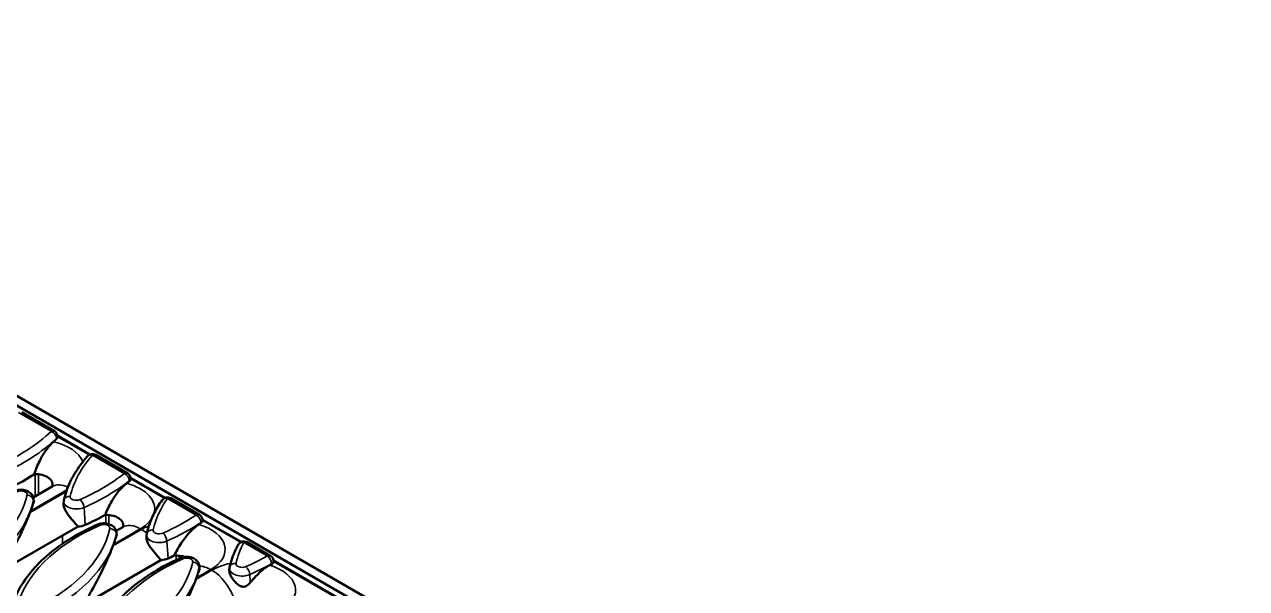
# Model space of a CAD drawing. Header units: millimetres. Extents: x 0 to 1485, y 0 to 1050.
# Drawn here: x 163.2 to 302.6, y 253.3 to 317.6 of the extents above; entities that cross this region are included whole.
import ezdxf

# ---------------------------------------------------------------- set-up
doc = ezdxf.new("R2010")
doc.units = ezdxf.units.MM
doc.header["$LTSCALE"] = 2.5
doc.layers.add('Sichtbar (ISO)', color=7, linetype='Continuous', lineweight=50)
doc.layers.add('Sichtbar schmal (ISO)', color=7, linetype='Continuous', lineweight=35)

msp = doc.modelspace()

# ---------------------------------------------------------------- linework, layer by layer
at = {"layer": 'Sichtbar (ISO)'}
for p, q in [((88.089, 316.993), (443.41, 111.848)), ((89.061, 317.555), (444.382, 112.41)), ((166.668, 271.211), (162.949, 273.358)), ((167.046, 270.592), (167.036, 270.663)), ((167.039, 270.643), (170.697, 268.531)), ((174.99, 266.406), (171.373, 268.494)), ((164.256, 263.641), (166.422, 264.891)), ((175.369, 265.787), (175.358, 265.861)), ((175.361, 265.838), (179.254, 263.59)), ((164.292, 263.463), (164.318, 263.224)), ((183.194, 261.67), (179.931, 263.553)), ((167.722, 263.207), (167.7, 263.003)), ((183.572, 261.052), (183.561, 261.129)), ((183.565, 261.102), (187.959, 258.565)), ((169.353, 260.318), (160.59, 255.259)), ((173.706, 259.818), (174.457, 260.252)), ((173.742, 259.64), (173.767, 259.402)), ((177.171, 259.384), (177.149, 259.18)), ((191.281, 257), (188.636, 258.528)), ((178.802, 256.495), (170.04, 251.437)), ((191.66, 256.383), (191.648, 256.463)), ((191.653, 256.432), (218.159, 241.129)), ((183.191, 255.817), (183.217, 255.579)), ((186.621, 255.561), (186.606, 255.42))]:
    msp.add_line(p, q, dxfattribs=at)
for centre, start, end in [((166.293, 270.561), 7.76792, 60), ((170.998, 267.845), 60, 138.32941), ((174.615, 265.756), 8.04037, 60), ((179.556, 262.904), 60, 144.68205), ((182.819, 261.02), 8.32656, 60), ((188.261, 257.878), 60, 151.93322), ((190.906, 256.351), 8.6307, 60)]:
    msp.add_arc(centre, 0.75, start, end, dxfattribs=at)
for centre, major_axis, start_param, end_param in [((145.164, 277.934), (-25.441, 0), 2.5691321, 2.5981602), ((145.164, 276.097), (-25.638, 0), 2.2226837, 2.4178255), ((164.464, 265.141), (2, 0), 6.0620002, 7.8988107), ((154.613, 274.111), (-25.441, 0), 2.4944416, 2.5154865), ((139.057, 265.13), (25.441, 0), 6.0641607, 6.0764868), ((154.613, 272.274), (-25.638, 0), 2.2226837, 2.3416727), ((172.499, 260.502), (2, 0), 6.0620002, 7.8653486), ((164.063, 270.288), (-25.441, 0), 2.4179723, 2.4338997), ((169.166, 261.265), (-1.65, 0), 1.6839166, 2.2226837), ((148.506, 261.307), (25.441, 0), 6.0641607, 6.0764868), ((178.616, 257.442), (-1.65, 0), 1.6839166, 2.2226837), ((164.063, 268.451), (-25.638, 0), 2.2226837, 2.2582585), ((180.535, 255.863), (-2, 0), 4.1789559, 4.8139806), ((173.512, 266.466), (-25.441, 0), 2.3398661, 2.3528292), ((157.956, 257.484), (25.441, 0), 6.0641607, 6.0764868)]:
    msp.add_ellipse(centre, major_axis=major_axis, ratio=0.5773503, start_param=start_param, end_param=end_param, dxfattribs=at)
for points, knots in [([(167.047, 270.553), (167.046, 270.518), (167.037, 270.482), (167.002, 270.409), (166.975, 270.373), (166.94, 270.339)], [0.120677662, 0.120677662, 0.120677662, 0.120677662, 0.15798761, 0.15798761, 0.199119857, 0.199119857, 0.199119857, 0.199119857]), ([(166.549, 269.977), (166.273, 269.73), (165.994, 269.412), (165.459, 268.671), (165.208, 268.255), (164.719, 267.287), (164.512, 266.761), (164.375, 266.295)], [-0.79741451, -0.79741451, -0.79741451, -0.79741451, -0.54464264, -0.54464264, -0.29485297, -0.29485297, 0, 0, 0, 0]), ([(167.74, 263.317), (167.819, 263.672), (167.92, 264.024), (168.162, 264.722), (168.303, 265.068), (168.626, 265.751), (168.808, 266.088), (169.21, 266.751), (169.43, 267.078), (169.907, 267.72), (170.164, 268.035), (170.438, 268.343)], [2.48448314, 2.48448314, 2.48448314, 2.48448314, 2.55376164, 2.55376164, 2.62304014, 2.62304014, 2.69231864, 2.69231864, 2.76159714, 2.76159714, 2.83087564, 2.83087564, 2.83087564, 2.83087564]), ([(166.422, 264.891), (166.449, 264.907), (166.47, 264.921), (166.498, 264.94), (166.504, 264.945), (166.504, 264.945)], [0, 0, 0, 0, 0.08683826, 0.08683826, 0.17200347, 0.17200347, 0.17200347, 0.17200347]), ([(174.91, 265.255), (174.608, 265.025), (174.305, 264.726), (173.721, 264.026), (173.446, 263.633), (172.884, 262.67), (172.639, 262.127), (172.477, 261.657)], [-0.77849727, -0.77849727, -0.77849727, -0.77849727, -0.53888468, -0.53888468, -0.30207827, -0.30207827, 0, 0, 0, 0]), ([(175.37, 265.748), (175.369, 265.706), (175.357, 265.665), (175.31, 265.582), (175.275, 265.541), (175.228, 265.504)], [0.120701107, 0.120701107, 0.120701107, 0.120701107, 0.164220412, 0.164220412, 0.211558897, 0.211558897, 0.211558897, 0.211558897]), ([(162.12, 264.365), (162.266, 264.43), (162.415, 264.47), (162.724, 264.515), (162.883, 264.518), (163.198, 264.487), (163.354, 264.452), (163.655, 264.336), (163.802, 264.256), (164.04, 264.043), (164.137, 263.925), (164.249, 263.681), (164.28, 263.574), (164.292, 263.463)], [3.2751034, 3.2751034, 3.2751034, 3.2751034, 3.6783131, 3.6783131, 4.0973354, 4.0973354, 4.5156013, 4.5156013, 4.9262425, 4.9262425, 5.2373495, 5.2373495, 5.4358838, 5.4358838, 5.4358838, 5.4358838]), ([(164.303, 263.113), (164.276, 263.031), (164.247, 262.946), (164.142, 262.637), (164.055, 262.388), (163.956, 262.115)], [1.26948341, 1.26948341, 1.26948341, 1.26948341, 1.38189288, 1.38189288, 1.66495593, 1.66495593, 1.66495593, 1.66495593]), ([(164.317, 263.224), (164.32, 263.196), (164.318, 263.167), (164.308, 263.128), (164.306, 263.121), (164.303, 263.113)], [1.944521312, 1.944521312, 1.944521312, 1.944521312, 1.989671702, 1.989671702, 2.000599602, 2.000599602, 2.000599602, 2.000599602]), ([(169.353, 260.318), (169.274, 260.413), (169.193, 260.509), (168.913, 260.838), (168.706, 261.076), (168.305, 261.576), (168.108, 261.837), (167.861, 262.279), (167.786, 262.442), (167.701, 262.742), (167.687, 262.88), (167.7, 263.003)], [1.26254133, 1.26254133, 1.26254133, 1.26254133, 1.35158407, 1.35158407, 1.56210439, 1.56210439, 1.77262471, 1.77262471, 1.88114821, 1.88114821, 1.98087751, 1.98087751, 1.98087751, 1.98087751]), ([(167.722, 263.207), (167.722, 263.214), (167.723, 263.222), (167.725, 263.237), (167.726, 263.244), (167.729, 263.259), (167.73, 263.266), (167.732, 263.281), (167.734, 263.288), (167.737, 263.303), (167.738, 263.31), (167.74, 263.317)], [2.418097846, 2.418097846, 2.418097846, 2.418097846, 2.431374904, 2.431374904, 2.444651962, 2.444651962, 2.457929021, 2.457929021, 2.471206079, 2.471206079, 2.484483137, 2.484483137, 2.484483137, 2.484483137]), ([(177.189, 259.494), (177.249, 259.761), (177.32, 260.026), (177.486, 260.552), (177.581, 260.814), (177.794, 261.332), (177.911, 261.589), (178.169, 262.098), (178.309, 262.35), (178.611, 262.848), (178.772, 263.094), (178.944, 263.337)], [2.48448314, 2.48448314, 2.48448314, 2.48448314, 2.53648357, 2.53648357, 2.588484, 2.588484, 2.64048443, 2.64048443, 2.69248486, 2.69248486, 2.74448529, 2.74448529, 2.74448529, 2.74448529]), ([(163.89, 261.938), (163.651, 261.318), (163.337, 260.562), (162.519, 258.808), (161.992, 257.793), (161.258, 256.46), (161.027, 256.049), (160.726, 255.506), (160.658, 255.383), (160.59, 255.259)], [5.6103516, 5.6103516, 5.6103516, 5.6103516, 6.2568517, 6.2568517, 7.0090993, 7.0090993, 7.2966076, 7.2966076, 7.3803187, 7.3803187, 7.3803187, 7.3803187]), ([(171.57, 260.543), (171.715, 260.607), (171.865, 260.647), (172.173, 260.692), (172.332, 260.696), (172.647, 260.664), (172.803, 260.63), (173.105, 260.514), (173.252, 260.433), (173.49, 260.22), (173.586, 260.102), (173.698, 259.859), (173.73, 259.752), (173.742, 259.64)], [3.2751034, 3.2751034, 3.2751034, 3.2751034, 3.6783131, 3.6783131, 4.0973354, 4.0973354, 4.5156013, 4.5156013, 4.9262425, 4.9262425, 5.2373495, 5.2373495, 5.4358838, 5.4358838, 5.4358838, 5.4358838]), ([(183.574, 261.012), (183.572, 260.964), (183.557, 260.917), (183.498, 260.824), (183.452, 260.779), (183.394, 260.74)], [0.12072972, 0.12072972, 0.12072972, 0.12072972, 0.17038709, 0.17038709, 0.22385958, 0.22385958, 0.22385958, 0.22385958]), ([(161.633, 250.513), (161.814, 251.323), (162.105, 252.12), (162.894, 253.667), (163.392, 254.416), (164.574, 255.849), (165.26, 256.534), (166.799, 257.825), (167.653, 258.432), (169.507, 259.557), (170.508, 260.075), (171.57, 260.543)], [2.48448314, 2.48448314, 2.48448314, 2.48448314, 2.64260719, 2.64260719, 2.80073124, 2.80073124, 2.95885529, 2.95885529, 3.11697934, 3.11697934, 3.27510339, 3.27510339, 3.27510339, 3.27510339]), ([(173.753, 259.29), (173.725, 259.209), (173.696, 259.123), (173.591, 258.815), (173.505, 258.565), (173.406, 258.292)], [1.26948341, 1.26948341, 1.26948341, 1.26948341, 1.38189288, 1.38189288, 1.66495593, 1.66495593, 1.66495593, 1.66495593]), ([(173.767, 259.402), (173.77, 259.374), (173.768, 259.344), (173.758, 259.306), (173.755, 259.298), (173.753, 259.29)], [1.944521312, 1.944521312, 1.944521312, 1.944521312, 1.989671702, 1.989671702, 2.000599602, 2.000599602, 2.000599602, 2.000599602]), ([(174.457, 260.252), (174.485, 260.268), (174.506, 260.282), (174.533, 260.3), (174.539, 260.306), (174.539, 260.306)], [0, 0, 0, 0, 0.08683826, 0.08683826, 0.17200347, 0.17200347, 0.17200347, 0.17200347]), ([(177.171, 259.384), (177.172, 259.392), (177.173, 259.399), (177.175, 259.414), (177.176, 259.421), (177.178, 259.436), (177.179, 259.443), (177.182, 259.458), (177.183, 259.465), (177.186, 259.48), (177.188, 259.487), (177.189, 259.494)], [2.418097846, 2.418097846, 2.418097846, 2.418097846, 2.431374904, 2.431374904, 2.444651962, 2.444651962, 2.457929021, 2.457929021, 2.471206079, 2.471206079, 2.484483137, 2.484483137, 2.484483137, 2.484483137]), ([(183.129, 260.563), (182.767, 260.327), (182.403, 260.011), (181.713, 259.269), (181.393, 258.854), (180.797, 257.939), (180.542, 257.465), (180.332, 257.011)], [-0.88439964, -0.88439964, -0.88439964, -0.88439964, -0.58944173, -0.58944173, -0.30178515, -0.30178515, 0, 0, 0, 0]), ([(173.34, 258.115), (173.101, 257.496), (172.786, 256.74), (171.969, 254.985), (171.441, 253.97), (170.707, 252.637), (170.476, 252.227), (170.175, 251.684), (170.107, 251.56), (170.04, 251.437)], [5.6103516, 5.6103516, 5.6103516, 5.6103516, 6.2568517, 6.2568517, 7.0090993, 7.0090993, 7.2966076, 7.2966076, 7.3803187, 7.3803187, 7.3803187, 7.3803187]), ([(178.802, 256.495), (178.724, 256.59), (178.642, 256.687), (178.362, 257.015), (178.156, 257.253), (177.755, 257.754), (177.558, 258.014), (177.31, 258.457), (177.235, 258.62), (177.151, 258.919), (177.136, 259.058), (177.149, 259.18)], [1.26254133, 1.26254133, 1.26254133, 1.26254133, 1.35158407, 1.35158407, 1.56210439, 1.56210439, 1.77262471, 1.77262471, 1.88114821, 1.88114821, 1.98087751, 1.98087751, 1.98087751, 1.98087751]), ([(186.639, 255.672), (186.678, 255.846), (186.722, 256.02), (186.82, 256.366), (186.874, 256.539), (186.993, 256.882), (187.057, 257.053), (187.195, 257.393), (187.269, 257.562), (187.427, 257.898), (187.51, 258.065), (187.599, 258.231)], [2.48448314, 2.48448314, 2.48448314, 2.48448314, 2.51855332, 2.51855332, 2.5526235, 2.5526235, 2.58669367, 2.58669367, 2.62076385, 2.62076385, 2.65483403, 2.65483403, 2.65483403, 2.65483403]), ([(171.083, 246.69), (171.263, 247.5), (171.555, 248.297), (172.344, 249.844), (172.841, 250.593), (174.024, 252.027), (174.709, 252.711), (176.248, 254.003), (177.102, 254.61), (178.956, 255.734), (179.957, 256.252), (181.019, 256.72)], [2.48448314, 2.48448314, 2.48448314, 2.48448314, 2.64260719, 2.64260719, 2.80073124, 2.80073124, 2.95885529, 2.95885529, 3.11697934, 3.11697934, 3.27510339, 3.27510339, 3.27510339, 3.27510339]), ([(181.019, 256.72), (181.165, 256.784), (181.314, 256.824), (181.623, 256.869), (181.782, 256.873), (182.097, 256.842), (182.253, 256.807), (182.554, 256.691), (182.701, 256.611), (182.939, 256.397), (183.036, 256.279), (183.148, 256.036), (183.179, 255.929), (183.191, 255.817)], [3.2751034, 3.2751034, 3.2751034, 3.2751034, 3.6783131, 3.6783131, 4.0973354, 4.0973354, 4.5156013, 4.5156013, 4.9262425, 4.9262425, 5.2373495, 5.2373495, 5.4358838, 5.4358838, 5.4358838, 5.4358838]), ([(183.202, 255.468), (183.175, 255.386), (183.146, 255.3), (183.041, 254.992), (182.954, 254.742), (182.855, 254.47)], [1.26948341, 1.26948341, 1.26948341, 1.26948341, 1.38189288, 1.38189288, 1.66495593, 1.66495593, 1.66495593, 1.66495593]), ([(183.216, 255.579), (183.219, 255.551), (183.217, 255.521), (183.207, 255.483), (183.205, 255.475), (183.202, 255.468)], [1.944521312, 1.944521312, 1.944521312, 1.944521312, 1.989671702, 1.989671702, 2.000599602, 2.000599602, 2.000599602, 2.000599602]), ([(189, 253.937), (188.961, 253.89), (188.92, 253.844), (188.816, 253.738), (188.749, 253.679), (188.594, 253.568), (188.503, 253.519), (188.316, 253.463), (188.226, 253.455), (188.002, 253.479), (187.886, 253.528), (187.66, 253.652), (187.529, 253.754), (187.268, 254), (187.129, 254.157), (186.88, 254.502), (186.777, 254.677), (186.642, 255.007), (186.605, 255.159), (186.6, 255.343), (186.601, 255.382), (186.606, 255.42)], [-1.01915525, -1.01915525, -1.01915525, -1.01915525, -0.97996816, -0.97996816, -0.92313044, -0.92313044, -0.85723658, -0.85723658, -0.79719733, -0.79719733, -0.71156539, -0.71156539, -0.59053123, -0.59053123, -0.45890275, -0.45890275, -0.33089015, -0.33089015, -0.21664439, -0.21664439, -0.18507735, -0.18507735, -0.18507735, -0.18507735]), ([(186.621, 255.561), (186.622, 255.569), (186.622, 255.576), (186.624, 255.591), (186.625, 255.599), (186.628, 255.613), (186.629, 255.621), (186.631, 255.635), (186.633, 255.643), (186.636, 255.657), (186.637, 255.664), (186.639, 255.672)], [2.418097846, 2.418097846, 2.418097846, 2.418097846, 2.431374904, 2.431374904, 2.444651962, 2.444651962, 2.457929021, 2.457929021, 2.471206079, 2.471206079, 2.484483137, 2.484483137, 2.484483137, 2.484483137]), ([(191.206, 255.911), (190.895, 255.738), (190.584, 255.517), (189.984, 255.01), (189.702, 254.732), (189.275, 254.264), (189.133, 254.098), (189, 253.937)], [-0.64352402, -0.64352402, -0.64352402, -0.64352402, -0.45008565, -0.45008565, -0.26502664, -0.26502664, -0.16245709, -0.16245709, -0.16245709, -0.16245709]), ([(191.662, 256.342), (191.66, 256.29), (191.642, 256.238), (191.589, 256.162), (191.565, 256.136), (191.509, 256.088), (191.477, 256.065), (191.441, 256.045)], [0.12076466, 0.12076466, 0.12076466, 0.12076466, 0.17526105, 0.17526105, 0.20558746, 0.20558746, 0.23595645, 0.23595645, 0.23595645, 0.23595645]), ([(182.789, 254.293), (182.55, 253.673), (182.236, 252.917), (181.418, 251.162), (180.891, 250.148), (180.157, 248.814), (179.926, 248.404), (179.625, 247.861), (179.557, 247.738), (179.489, 247.614)], [5.6103516, 5.6103516, 5.6103516, 5.6103516, 6.2568517, 6.2568517, 7.0090993, 7.0090993, 7.2966076, 7.2966076, 7.3803187, 7.3803187, 7.3803187, 7.3803187])]:
    msp.add_open_spline(points, degree=3, knots=knots, dxfattribs=at)
for points in [[(167.047, 270.553), (167.048, 270.567), (167.047, 270.58), (167.046, 270.592)], [(175.37, 265.748), (175.371, 265.762), (175.37, 265.775), (175.369, 265.787)], [(183.574, 261.012), (183.575, 261.026), (183.574, 261.04), (183.572, 261.052)], [(191.662, 256.342), (191.663, 256.357), (191.662, 256.371), (191.66, 256.383)]]:
    msp.add_open_spline(points, degree=3, dxfattribs=at)
at = {"layer": 'Sichtbar schmal (ISO)'}
for p, q in [((162.574, 273.321), (166.293, 271.174)), ((167.047, 270.553), (170.619, 268.491)), ((170.998, 268.457), (174.615, 266.369)), ((164.478, 266.296), (164.478, 263.769)), ((164.831, 263.973), (164.831, 266.276)), ((175.37, 265.748), (179.177, 263.551)), ((168.024, 264.325), (163.89, 261.938)), ((163.956, 262.115), (168.085, 264.499)), ((179.556, 263.516), (182.819, 261.632)), ((164.283, 263.304), (164.303, 263.113)), ((170.044, 262.491), (170.167, 260.507)), ((172.513, 261.657), (172.513, 260.677)), ((172.866, 260.603), (172.866, 261.637)), ((183.574, 261.012), (187.881, 258.525)), ((167.568, 258.344), (167.583, 259.296)), ((176.577, 259.985), (173.34, 258.115)), ((173.406, 258.292), (176.457, 260.054)), ((173.733, 259.482), (173.753, 259.29)), ((179.494, 258.668), (179.617, 256.685)), ((188.261, 258.491), (190.906, 256.963)), ((180.548, 257.017), (180.548, 256.507)), ((180.902, 256.668), (180.902, 256.998)), ((184.612, 255.346), (182.789, 254.293)), ((182.855, 254.47), (184.492, 255.415)), ((183.182, 255.659), (183.202, 255.468)), ((191.662, 256.342), (218.078, 241.091)), ((188.943, 254.845), (189, 253.937))]:
    msp.add_line(p, q, dxfattribs=at)
for centre, major_axis, ratio, start_param, end_param in [((145.164, 278.546), (-24.688, 0), 0.5773503, 2.2226837, 2.5979788), ((145.164, 277.987), (25.435, 0), 0.5773503, 5.3642764, 5.7395714), ((166.293, 270.561), (0.375, 0.65), 0.5773503, 0, 0.7853982), ((166.293, 270.561), (0.518, -0.542), 0.6987946, 0.718807, 2.2023369), ((166.293, 270.561), (0.743, 0.101), 0.5846938, 5.6636947, 6.2831853), ((164.464, 266.978), (5.597, 0), 0.5773503, 0.2308153, 1.1891679), ((192.957, 261.942), (-24.688, 0), 0.5773503, 5.8085042, 6.1548967), ((170.998, 267.845), (-0.56, 0.499), 0.7262235, 5.2862104, 6.2831853), ((170.998, 267.845), (0.375, 0.65), 0.5773503, 0, 0.7853982), ((154.613, 274.723), (-24.688, 0), 0.5773503, 2.2226837, 2.5152891), ((174.615, 265.756), (0.375, 0.65), 0.5773503, 0, 0.7853982), ((174.615, 265.756), (0.468, -0.586), 0.6615253, 0.7794104, 2.2629402), ((168.422, 261.427), (-2, 3.464), 0.5773503, 5.5751016, 6.2831853), ((154.613, 274.164), (25.435, 0), 0.5773503, 5.3642764, 5.6568818), ((172.499, 262.339), (5.597, 0), 0.5773503, 6.1150861, 7.4086948), ((174.615, 265.756), (0.743, 0.105), 0.5809826, 5.5787566, 6.2831853), ((139.057, 265.742), (24.688, 0), 0.5773503, 5.5188431, 6.1548967), ((162.848, 263.97), (0.7, 0), 0.5773503, 6.1548967, 8.5058691), ((163.542, 263.306), (0.732, -0.164), 0.8097868, 0.2662604, 1.7497902), ((162.848, 263.411), (1.447, 0), 0.5773503, 6.1548967, 6.3450887), ((168.472, 263.153), (-0.732, 0.164), 0.8097868, 4.8913829, 6.2831853), ((169.166, 263.714), (-0.7, 0), 0.5773503, 6.1548967, 8.5058691), ((169.591, 262.78), (0.302, -0.686), 0.4953586, 0.9310739, 2.4146038), ((202.406, 258.12), (-24.688, 0), 0.5773503, 5.8948945, 6.1548967), ((179.556, 262.904), (-0.612, 0.434), 0.7557146, 5.2039781, 6.2831853), ((179.556, 262.904), (0.375, 0.65), 0.5773503, 0, 0.7853982), ((139.057, 265.183), (25.435, 0), 0.5773503, 5.5269646, 6.1548967), ((169.166, 263.155), (-1.447, 0), 0.5773503, 6.221282, 8.5058691), ((172.499, 262.339), (5.597, 0), 0.5773503, 5.4977871, 5.9282252), ((164.063, 270.901), (-24.688, 0), 0.5773503, 2.2226837, 2.4336854), ((164.063, 270.342), (25.435, 0), 0.5773503, 5.3642764, 5.575278), ((182.819, 261.02), (0.375, 0.65), 0.5773503, 0, 0.7853982), ((182.819, 261.02), (0.419, -0.622), 0.6203123, 0.8307976, 2.3143275), ((182.819, 261.02), (0.742, 0.109), 0.5770353, 5.494814, 6.2831853), ((186.85, 249.138), (-24.688, 0), 0.5773503, 5.3642764, 6.1548967), ((148.506, 261.919), (24.688, 0), 0.5773503, 5.3642764, 6.1548967), ((148.506, 261.36), (25.435, 0), 0.5773503, 5.3642764, 6.1548967), ((171.872, 259.856), (-0.302, 0.686), 0.4953586, 5.5561964, 6.2831853), ((172.297, 260.147), (0.7, 0), 0.5773503, 6.1548967, 8.5058691), ((172.992, 259.483), (0.732, -0.164), 0.8097868, 0.2662604, 1.7497902), ((172.297, 259.588), (1.447, 0), 0.5773503, 6.1548967, 6.3450887), ((176.457, 256.788), (-2, 3.464), 0.5773503, 5.4977871, 6.2831853), ((180.535, 257.7), (-5.597, 0), 0.5773503, 5.299101, 5.4977871), ((176.577, 256.719), (-2, 3.464), 0.5773503, 5.2755068, 5.4977871), ((178.616, 259.332), (-1.447, 0), 0.5773503, 6.221282, 8.5058691), ((177.921, 259.331), (-0.732, 0.164), 0.8097868, 4.8913829, 6.2831853), ((178.616, 259.891), (-0.7, 0), 0.5773503, 6.1548967, 8.5058691), ((179.041, 258.958), (0.302, -0.686), 0.4953586, 0.9310739, 2.4146038), ((180.535, 257.7), (5.597, 0), 0.5773503, 5.4977871, 7.3721176), ((211.856, 254.297), (-24.688, 0), 0.5773503, 5.9845458, 6.1548967), ((188.261, 257.878), (-0.662, 0.353), 0.7803565, 5.1066889, 6.2831853), ((188.261, 257.878), (0.375, 0.65), 0.5773503, 0, 0.7853982), ((196.3, 245.315), (-24.688, 0), 0.5773503, 5.3642764, 6.1548967), ((181.322, 256.034), (-0.302, 0.686), 0.4953586, 5.5561964, 6.2831853), ((181.747, 256.325), (0.7, 0), 0.5773503, 6.1548967, 8.5058691), ((173.512, 267.078), (-24.688, 0), 0.5773503, 2.2226837, 2.3525968), ((190.906, 256.351), (0.375, 0.65), 0.5773503, 0, 0.7853982), ((190.906, 256.351), (0.373, -0.651), 0.5752694, 0.874457, 2.3579869), ((190.906, 256.351), (0.742, 0.113), 0.5727849, 5.4112659, 6.2831853), ((157.956, 258.097), (24.688, 0), 0.5773503, 5.3642764, 6.1548967), ((157.956, 257.538), (25.435, 0), 0.5773503, 5.3642764, 6.1548967), ((182.441, 255.661), (0.732, -0.164), 0.8097868, 0.2662604, 1.7497902), ((181.747, 255.766), (1.447, 0), 0.5773503, 6.1548967, 6.3450887), ((184.492, 252.149), (-2, 3.464), 0.5773503, 5.4977871, 5.9750603), ((188.57, 253.061), (-5.597, 0), 0.5773503, 5.0436739, 5.4977871), ((184.612, 252.08), (-2, 3.464), 0.5773503, 4.3798074, 5.4977871), ((188.065, 255.51), (-1.447, 0), 0.5773503, 6.221282, 8.5058691), ((187.371, 255.508), (-0.732, 0.164), 0.8097868, 4.8913829, 6.2831853), ((188.065, 256.069), (-0.7, 0), 0.5773503, 6.1548967, 8.5058691), ((188.49, 255.135), (0.302, -0.686), 0.4953586, 0.9310739, 2.4146038), ((173.512, 266.519), (25.435, 0), 0.5773503, 5.3642764, 5.4941894), ((188.57, 253.061), (5.597, 0), 0.5773503, 5.4977871, 7.363677)]:
    msp.add_ellipse(centre, major_axis=major_axis, ratio=ratio, start_param=start_param, end_param=end_param, dxfattribs=at)
for points in [[(166.932, 270.392), (166.935, 270.374), (166.937, 270.356), (166.94, 270.339)], [(175.221, 265.557), (175.223, 265.539), (175.226, 265.521), (175.228, 265.504)], [(183.386, 260.793), (183.389, 260.775), (183.392, 260.757), (183.394, 260.74)], [(191.433, 256.098), (191.436, 256.08), (191.438, 256.062), (191.441, 256.045)]]:
    msp.add_open_spline(points, degree=3, dxfattribs=at)

doc.saveas('drawing.dxf')
